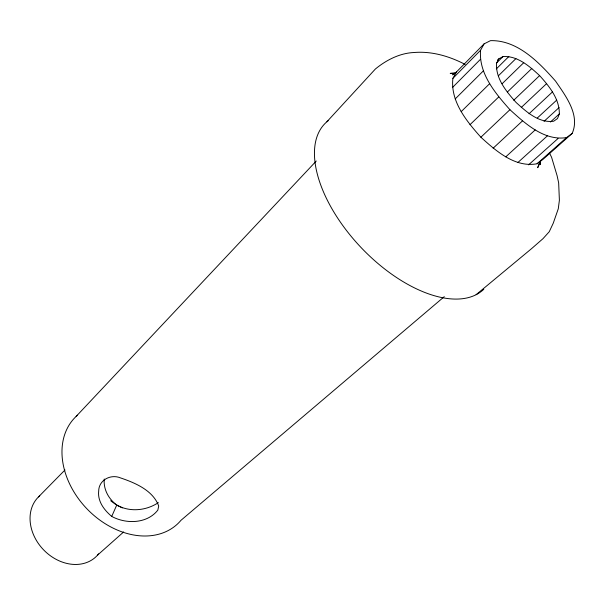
<?xml version="1.0" encoding="UTF-8"?>
<svg xmlns="http://www.w3.org/2000/svg" width="605" height="605" viewBox="0 0 605 605"><rect width="100%" height="100%" fill="white"/><g stroke="black" fill="none" stroke-linecap="round" stroke-linejoin="round"><path stroke-width="0.91" d="M572.156 133.448L566.492 137.615C544.129 141.063 525.291 123.571 509.932 109.702C495.374 93.336 478.623 73.621 480.559 50.276L484.068 43.885L490.496 40.648C517.54 39.938 538.949 62.323 555.549 81.108C565.501 95.696 580.407 115.003 572.156 133.448L542.912 159.433L537.081 163.758C515.067 167.887 496.017 150.963 480.884 137.229C466.5 121.159 450.249 101.33 452.895 78.347L456.594 71.829L484.068 43.885M540.469 161.936L540.159 164.628L540.083 162.011M559.338 113.899L557.515 118.557L553.651 121.234C538.805 123.254 526.365 111.781 516.171 102.54C506.491 91.688 495.503 78.658 496.554 63.192L498.792 58.851L502.989 56.59C517.562 55.577 529.587 66.376 539.607 75.602C549.189 86.22 559.534 98.834 559.338 113.899L550.421 122.021M539.683 162.662L537.701 167.698L539.705 163.214M111.736 516.413C104.257 510.189 97.503 501.401 98.683 491.079C98.781 480.06 110.723 473.844 120.41 477.874C135.074 482.805 153.042 490.383 158.707 506.022L157.844 510.098C147.189 523.801 126.112 524.293 111.736 516.413L116.742 505.054C108.567 498.891 103.342 489.407 104.226 479.024M326.882 121.771L375.387 69.008C386.096 60.167 399.701 53.157 413.752 52.537C431.577 50.949 449.462 56.235 465.154 64.425M76.139 416.421L316.279 161.013M38.478 496.924L64.985 469.979M452.895 78.347L480.559 50.276M452.389 87.589L480.302 59.464M455.202 98.94L483.387 70.853M497.469 60.167L498.792 58.851M496.395 63.139L502.989 56.59M496.327 68.887L508.835 56.53M461.192 111.63L489.672 83.656M498.369 75.829L515.906 58.617M502.112 83.74L523.733 62.701M469.964 124.721L498.739 96.944M507.398 91.99L531.803 68.494M513.728 100.248L539.607 75.602M480.884 137.229L509.932 109.702M521.298 107.448L546.64 83.588M529.027 113.77L552.463 91.937M493.136 148.21L522.402 120.977M537.27 118.051L556.698 100.12M544.046 121.348L559.05 107.607M505.788 156.839L535.213 129.909M517.888 162.503L547.389 135.868M528.566 164.84L558.06 138.477M537.081 163.758L566.492 137.615M97.518 555.163L123.647 531.954M444.274 296.654L181.016 520.277A73.893 55.622 46.5 0 1 87.808 509.72A73.893 55.622 46.5 0 1 77.478 415.211M476.12 294.673L531.614 248.602L542.995 238.665L549.257 231.707L553.242 223.222L558.279 208.778L559.391 200.225L558.657 182.869L557.076 175.609L551.556 157.187L549.499 153.088M456.594 71.829L452.631 74.861L454.287 73.984M158.344 502.634C146.198 510.749 129.704 512.375 116.742 505.054A59.547 44.452 46.5 0 1 110.67 500.69M454.862 73.061L450.226 73.379L455.565 73.235M116.742 505.054L122.391 507.905M483.803 289.258A114.776 60.175 46.5 0 1 358.886 245.199A114.776 60.175 46.5 0 1 328.235 120.682M98.638 553.84A41.488 33.275 46.5 0 1 44.483 550.754A41.488 33.275 46.5 0 1 39.748 495.752"/></g></svg>
